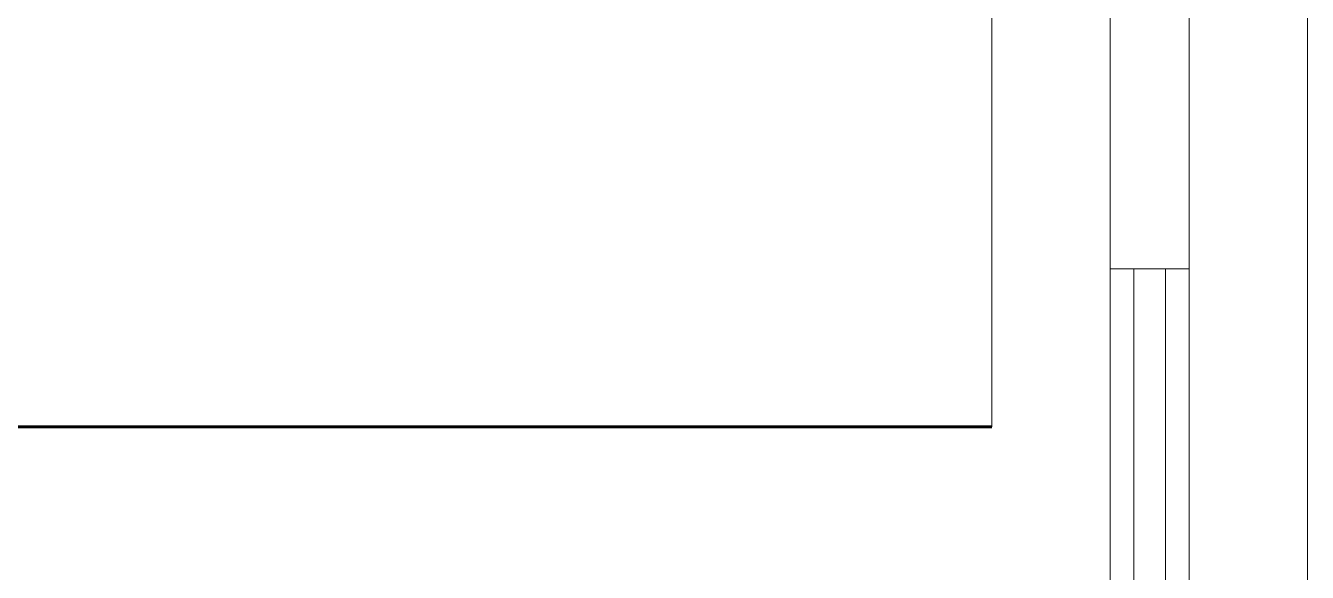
# Model space of a CAD drawing. Header units: millimetres. Extents: x 72 to 2826, y -203 to 794.
# Drawn here: x 1759.261 to 1760.074, y 385.288 to 385.634 of the extents above; entities that cross this region are included whole.
import ezdxf

# ---------------------------------------------------------------- set-up
doc = ezdxf.new("R2010")
doc.units = ezdxf.units.MM
doc.layers.add('envolvente', color=164, linetype='Continuous', lineweight=60)
doc.layers.add('ventanas', color=132, linetype='Continuous', lineweight=9)

msp = doc.modelspace()

# ---------------------------------------------------------------- linework, layer by layer
at = {"layer": 'envolvente', "lineweight": 9}
for p, q in [((1760.07387, 387.58009), (1760.07387, 383.58009)), ((1759.87387, 385.38009), (1759.87387, 385.78009))]:
    msp.add_line(p, q, dxfattribs=at)
at = {"layer": 'envolvente'}
msp.add_line((1759.87387, 385.38009), (1755.59887, 385.38009), dxfattribs=at)
at = {"layer": 'ventanas'}
for p, q in [((1759.94887, 385.58009), (1759.94887, 387.58009)), ((1759.99887, 387.58009), (1759.99887, 385.58009)), ((1759.94887, 383.58009), (1759.94887, 385.58009)), ((1759.99887, 385.58009), (1759.99887, 383.58009)), ((1759.94887, 385.48009), (1759.99887, 385.48009)), ((1759.96387, 385.48009), (1759.96387, 384.63009)), ((1759.98387, 385.48009), (1759.98387, 384.63009))]:
    msp.add_line(p, q, dxfattribs=at)

doc.saveas('drawing.dxf')
